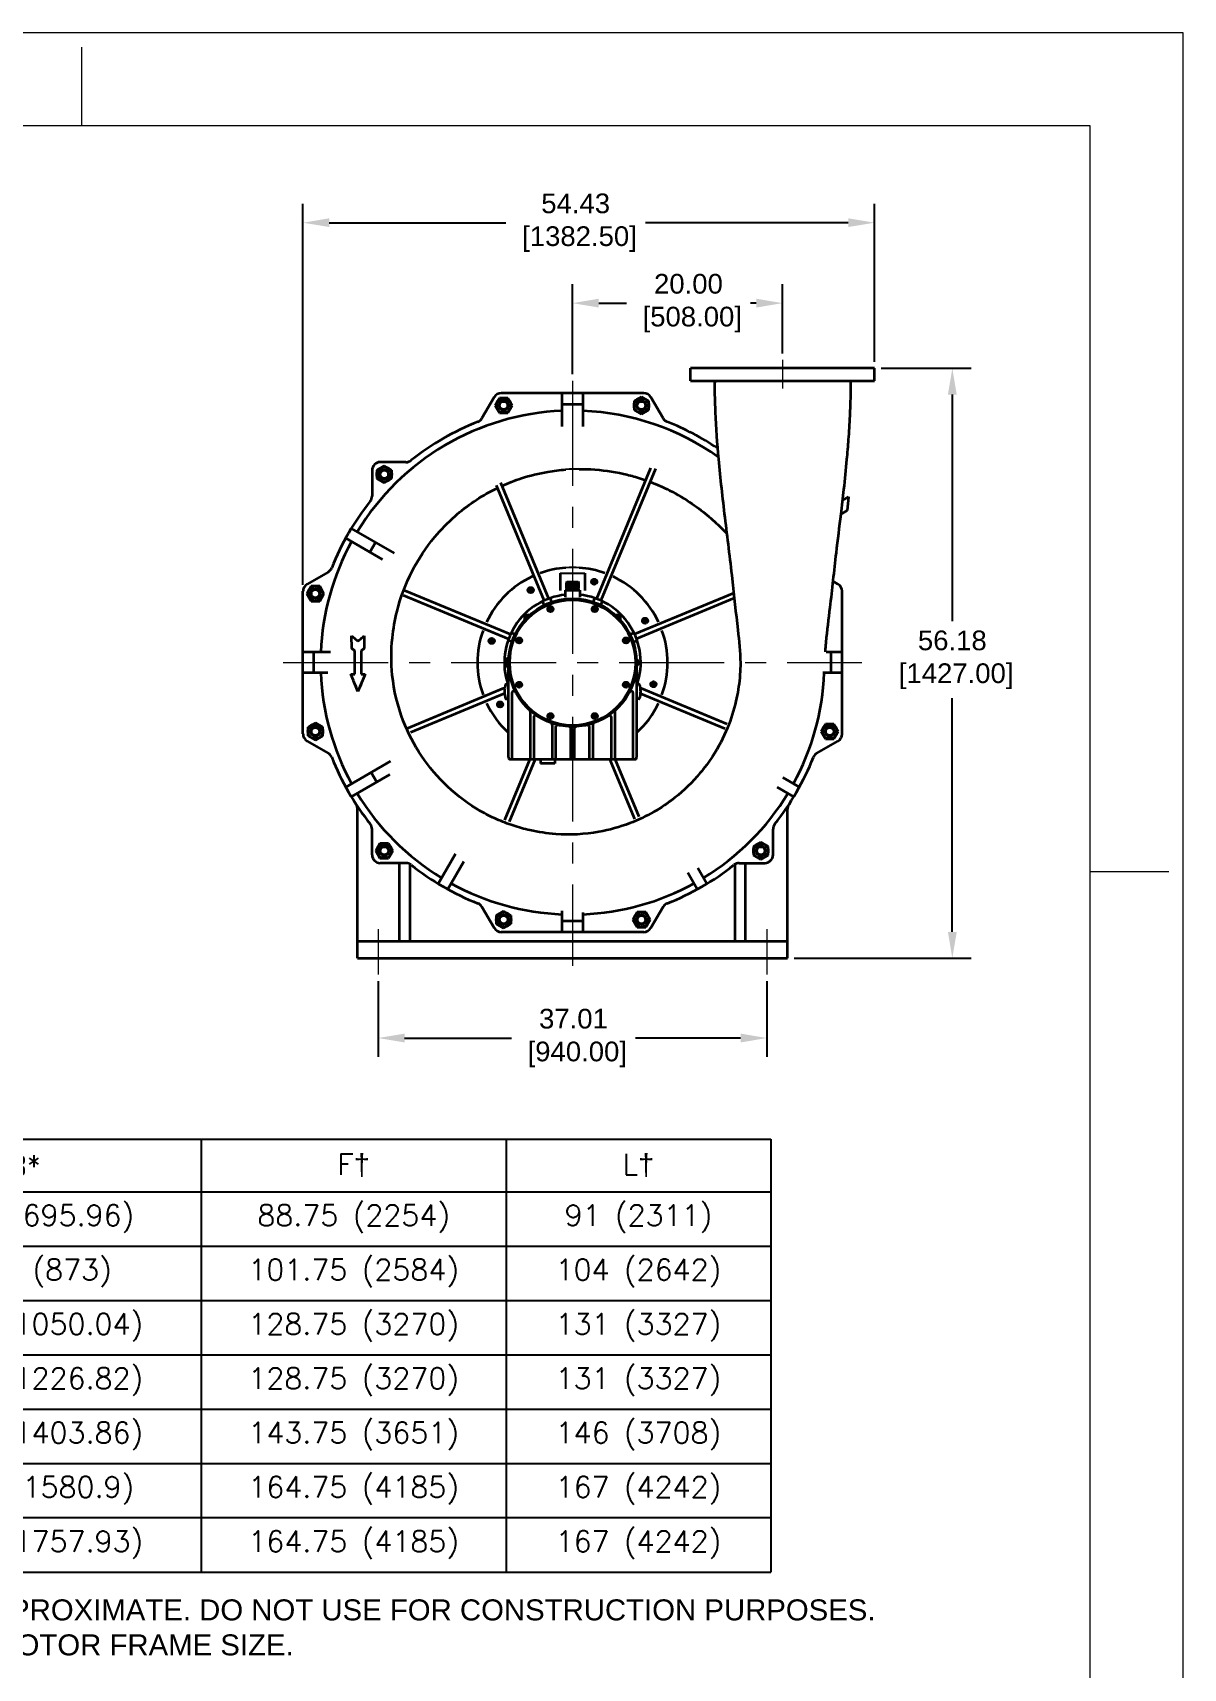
# Model space of a CAD drawing. Header units: inches. Extents: x 2 to 422, y -2 to 317.
# Drawn here: x 312 to 421.6, y 161.6 to 317.4 of the extents above; entities that cross this region are included whole.
import ezdxf
from ezdxf.enums import TextEntityAlignment as Align

# ---------------------------------------------------------------- set-up
doc = ezdxf.new("R2010")
doc.units = ezdxf.units.IN
doc.header["$MEASUREMENT"] = 0
doc.linetypes.add('点画线', pattern=[16, 10, -2, 2, -2])
doc.layers.add('Title Block', color=7, linetype='Continuous')
doc.layers.add('中心线层', color=1, linetype='点画线', lineweight=18)
doc.layers.add('粗实线层', color=7, linetype='Continuous', lineweight=35)
doc.styles.add('ACANSTS', font='romans.shx', dxfattribs={"height": 1})
doc.styles.add('Roman', font='romans')
doc.styles.get("Standard").update_dxf_attribs({"font": 'arial.ttf'})
doc.dimstyles.new('STANDARD 2 PLCS', dxfattribs={"dimtxt": 0.125, "dimasz": 0.18, "dimexe": 0.18, "dimexo": 0.0625, "dimgap": 0.09, "dimtad": 0, "dimtih": 1, "dimtoh": 1, "dimzin": 4, "dimdsep": 46, "dimtxsty": 'Standard', "dimcen": 0.09, "dimaunit": 1, "dimadec": 0, "dimazin": 1, "dimtfac": 1, "dimtofl": 0, "dimtmove": 1, "dimatfit": 3, "dimfxl": 1, "dimtolj": 1, "dimtzin": 4, "dimarcsym": 0})

# ---------------------------------------------------------------- blocks, each defined once
blk = doc.blocks.new('*T166')
at = {"layer": 'Title Block', "color": 0, "linetype": 'ByBlock', "lineweight": -2, "transparency": 16777216}
for p, q in [((0, 0), (142.53, 0)), ((0, 0), (0, -41.22)), ((21.12, 0), (21.12, -41.22)), ((54.6, 0), (54.6, -41.22)), ((88.28, 0), (88.28, -41.22)), ((117.32, 0), (117.32, -41.22)), ((142.53, 0), (142.53, -41.22)), ((0, -5), (142.53, -5)), ((0, -10.17), (142.53, -10.17)), ((0, -15.35), (142.53, -15.35)), ((0, -20.52), (142.53, -20.52)), ((0, -25.7), (142.53, -25.7)), ((0, -30.87), (142.53, -30.87)), ((0, -36.04), (142.53, -36.04)), ((0, -41.22), (142.53, -41.22))]:
    blk.add_line(p, q, dxfattribs=at)
at = {"layer": 'Title Block', "color": 0, "lineweight": 15, "transparency": 16777216, "char_height": 2, "attachment_point": 5, "style": 'Roman'}
for s, insert, width in [('MODEL', (10.56, -2.5), 18.9972), ('A*', (37.86, -2.5), 31.3476), ('B*', (71.44, -2.5), 31.5546), ('F{\\fArial|b0|i0|c0|p34;†}', (102.8, -2.5), 26.9144), ('L{\\fArial|b0|i0|c0|p34;†}', (129.92, -2.5), 23.0814), ('18.88 (479.55)', (37.86, -7.59), 31.3476), ('27.40 (695.96)', (71.44, -7.59), 31.5546), ('88.75 (2254)', (102.8, -7.59), 26.9144), ('91 (2311)', (129.92, -7.59), 24.1445), ('LS14-2', (10.56, -7.59), 18.9972), ('LS14-3', (10.56, -12.76), 18.9972), ('25.85 (656.59)', (37.86, -12.76), 31.3476), ('34.37 (873)', (71.44, -12.76), 31.5546), ('101.75 (2584)', (102.8, -12.76), 27.9775), ('104 (2642)', (129.92, -12.76), 24.1445), ('LS14-4', (10.56, -17.93), 18.9972), ('32.82 (833.63)', (37.86, -17.93), 31.3476), ('41.34 (1050.04)', (71.44, -17.93), 31.5546), ('128.75 (3270)', (102.8, -17.93), 27.9775), ('131 (3327)', (129.92, -17.93), 24.1445), ('39.78 (1010.41)', (37.86, -23.11), 31.3476), ('48.30 (1226.82)', (71.44, -23.11), 31.5546), ('128.75 (3270)', (102.8, -23.11), 27.9775), ('131 (3327)', (129.92, -23.11), 24.1445), ('LS14-5', (10.56, -23.11), 18.9972), ('LS14-6', (10.56, -28.28), 18.9972), ('46.75 (1187.45)', (37.86, -28.28), 31.3476), ('55.27 (1403.86)', (71.44, -28.28), 31.5546), ('143.75 (3651)', (102.8, -28.28), 27.9775), ('146 (3708)', (129.92, -28.28), 24.1445), ('LS14-7', (10.56, -33.46), 18.9972), ('53.72 (1364.49)', (37.86, -33.46), 31.3476), ('62.24 (1580.9)', (71.44, -33.46), 31.5546), ('164.75 (4185)', (102.8, -33.46), 27.9775), ('167 (4242)', (129.92, -33.46), 24.1445), ('60.69 (1541.53)', (37.86, -38.63), 31.3476), ('69.21 (1757.93)', (71.44, -38.63), 31.5546), ('164.75 (4185)', (102.8, -38.63), 27.9775), ('167 (4242)', (129.92, -38.63), 24.1445), ('LS14-8', (10.56, -38.63), 18.9972)]:
    blk.add_mtext(s, dxfattribs=dict(at, insert=insert, width=width))
blk = doc.blocks.new('*D170')
at = {"color": 0, "lineweight": -2, "transparency": 16777216}
for p, q in [((337.72, 264.78), (337.72, 301.06)), ((392.15, 286.02), (392.15, 301.06)), ((340.22, 299.26), (357.04, 299.26)), ((389.65, 299.26), (370.33, 299.26))]:
    blk.add_line(p, q, dxfattribs=at)
at = {"color": 0, "transparency": 16777216}
for points in [[(340.22, 299.68), (340.22, 298.85), (337.72, 299.26)], [(389.65, 299.68), (389.65, 298.85), (392.15, 299.26)]]:
    blk.add_solid(points, dxfattribs=at)
at = {"layer": 'Defpoints', "color": 0, "transparency": 16777216}
for p in [(392.15, 299.26), (392.15, 285.39), (337.72, 264.15)]:
    blk.add_point(p, dxfattribs=at)
at = {"color": 0, "transparency": 16777216, "insert": (363.69, 299.26), "char_height": 1.875, "attachment_point": 5}
blk.add_mtext('\\A1;54.43\\P [1382.50]', dxfattribs=at)
blk = doc.blocks.new('*D171')
at = {"color": 0, "lineweight": -2, "transparency": 16777216}
for p, q in [((363.39, 284.84), (363.39, 293.4)), ((383.39, 286.81), (383.39, 293.4)), ((365.89, 291.6), (368.52, 291.6)), ((380.89, 291.6), (380.34, 291.6))]:
    blk.add_line(p, q, dxfattribs=at)
at = {"color": 0, "transparency": 16777216}
for points in [[(365.89, 292.02), (365.89, 291.18), (363.39, 291.6)], [(380.89, 292.02), (380.89, 291.18), (383.39, 291.6)]]:
    blk.add_solid(points, dxfattribs=at)
at = {"layer": 'Defpoints', "color": 0, "transparency": 16777216}
for p in [(383.39, 291.6), (383.39, 286.18), (363.39, 284.21)]:
    blk.add_point(p, dxfattribs=at)
at = {"color": 0, "transparency": 16777216, "insert": (374.43, 291.6), "char_height": 1.875, "attachment_point": 5}
blk.add_mtext('\\A1;20.00\\P [508.00]', dxfattribs=at)
blk = doc.blocks.new('*D172')
at = {"color": 0, "lineweight": -2, "transparency": 16777216}
for p, q in [((392.78, 285.39), (401.36, 285.39)), ((399.56, 282.89), (399.56, 261.3)), ((399.56, 231.71), (399.56, 253.96)), ((384.49, 229.21), (401.36, 229.21))]:
    blk.add_line(p, q, dxfattribs=at)
at = {"color": 0, "transparency": 16777216}
for points in [[(399.14, 282.89), (399.98, 282.89), (399.56, 285.39)], [(399.14, 231.71), (399.98, 231.71), (399.56, 229.21)]]:
    blk.add_solid(points, dxfattribs=at)
at = {"layer": 'Defpoints', "color": 0, "transparency": 16777216}
for p in [(392.15, 285.39), (383.86, 229.21), (399.56, 229.21)]:
    blk.add_point(p, dxfattribs=at)
at = {"color": 0, "transparency": 16777216, "insert": (399.56, 257.63), "char_height": 1.875, "attachment_point": 5}
blk.add_mtext('\\A1;56.18\\P [1427.00]', dxfattribs=at)
blk = doc.blocks.new('*D173')
at = {"color": 0, "lineweight": -2, "transparency": 16777216}
for p, q in [((344.89, 227.01), (344.89, 219.8)), ((381.9, 227.01), (381.9, 219.8)), ((347.39, 221.6), (357.57, 221.6)), ((379.4, 221.6), (369.4, 221.6))]:
    blk.add_line(p, q, dxfattribs=at)
at = {"color": 0, "transparency": 16777216}
for points in [[(347.39, 222.02), (347.39, 221.18), (344.89, 221.6)], [(379.4, 222.02), (379.4, 221.18), (381.9, 221.6)]]:
    blk.add_solid(points, dxfattribs=at)
at = {"layer": 'Defpoints', "color": 0, "transparency": 16777216}
for p in [(344.89, 227.64), (381.9, 227.64), (381.9, 221.6)]:
    blk.add_point(p, dxfattribs=at)
at = {"color": 0, "transparency": 16777216, "insert": (363.48, 221.6), "char_height": 1.875, "attachment_point": 5}
blk.add_mtext('\\A1;37.01\\P [940.00]', dxfattribs=at)
blk = doc.blocks.new('LONE STAR BLOWER TITLE BLOCK (SIZE A)')
at = {"layer": 'Title Block', "lineweight": 15}
for p, q in [((23.625, 18), (0, 18)), ((23.625, 0), (23.625, 18)), ((17.7188, 17.5), (17.7188, 17.9219)), ((23.125, 17.5), (0.5, 17.5)), ((23.125, 17.5), (0.5, 17.5)), ((23.125, 0.5), (23.125, 17.5)), ((23.125, 13.5), (23.5469, 13.5))]:
    blk.add_line(p, q, dxfattribs=at)
at = {"layer": 'Title Block', "lineweight": 15, "style": 'ACANSTS'}
for tag, p, height in [('DRAWN_BY', (14.3692, 2.2855), 0.135), ('DRAWN_DATE', (15.5145, 2.2938), 0.135), ('DRAWING_SUBTITLE', (17.5134, 1.9768), 0.2025), ('CHECKED_BY', (14.3914, 1.9397), 0.135), ('CHECK_DATE', (15.4958, 1.9404), 0.135), ('ENGINEER', (14.3854, 1.6081), 0.135), ('ENG_DATE', (15.4868, 1.6029), 0.135), ('DRAWING_SUBTITLE', (17.5109, 1.5494), 0.2025), ('MANUFACTURING', (14.3811, 1.2706), 0.135), ('MFG_DATE', (15.4879, 1.2695), 0.135), ('CONTROL', (14.3811, 0.9331), 0.135), ('CONTROL_DATE', (15.4879, 0.932), 0.135), ('CAGE_CODE', (17.7275, 0.9163), 0.135), ('MODEL_FILE_NAME', (8.2952, 0.6111), 0.135), ('APPROVED_BY', (14.3698, 0.5685), 0.135), ('APPROVAL_DATE', (15.4796, 0.5615), 0.135)]:
    blk.add_attdef(tag, p, '', height=height, dxfattribs=at)
at = {"layer": 'Title Block', "lineweight": 15, "style": 'Roman', "flags": 8}
for tag, height, p in [('DWG_NUMBER', 0.2812, (18.9096, 1.1474)), ('SCALE', 0.135, (17.9035, 0.7041)), ('SHEETNUMBER', 0.135, (21.2556, 0.7041)), ('TOTA_SHEETS', 0.135, (21.8939, 0.7016))]:
    blk.add_attdef(tag, text='', height=height, dxfattribs=at).set_placement(p, align=Align.TOP_LEFT)
at = {"layer": 'Title Block', "lineweight": 15, "style": 'ACANSTS'}
blk.add_attdef('REVISION', text='', height=0.135, dxfattribs=at).set_placement((22.8495, 0.8933), align=Align.CENTER)

msp = doc.modelspace()

# ---------------------------------------------------------------- linework, layer by layer
msp.add_line((362.211, 265.885), (364.573, 265.885))
for centre, radius, start, end in [((364.123, 257.273), 18.526, 90.299, 94.21312), ((363.392, 257.361), 9.055, 85.86631, 93.98941)]:
    msp.add_arc(centre, radius, start, end)
at = {"layer": '中心线层'}
for p, q in [((383.392, 286.184), (383.392, 283.484)), ((363.392, 284.21), (363.392, 228.487)), ((335.836, 257.361), (390.948, 257.361)), ((344.888, 231.968), (344.888, 227.637)), ((381.896, 231.968), (381.896, 227.637))]:
    msp.add_line(p, q, dxfattribs=at)
at = {"layer": '粗实线层'}
for p, q in [((374.632, 284.212), (374.632, 285.393)), ((392.152, 285.393), (374.632, 285.393)), ((392.152, 284.212), (392.152, 285.393)), ((374.632, 284.212), (392.152, 284.212)), ((355.92, 282.637), (354.765, 280.636)), ((356.42, 282.56), (356.011, 281.852)), ((357.239, 282.56), (356.42, 282.56)), ((362.762, 283.031), (356.602, 283.031)), ((357.648, 281.852), (357.239, 282.56)), ((362.289, 283.031), (361.226, 283.031)), ((362.407, 279.863), (362.407, 283.031)), ((370.181, 283.031), (362.762, 283.031)), ((364.376, 283.031), (364.376, 279.863)), ((369.954, 282.67), (369.245, 282.261)), ((369.245, 282.261), (369.245, 281.443)), ((370.663, 282.261), (369.954, 282.67)), ((370.663, 281.443), (370.663, 282.261)), ((372.018, 280.636), (370.863, 282.637)), ((356.011, 281.852), (356.42, 281.143)), ((356.42, 281.143), (357.239, 281.143)), ((357.239, 281.143), (357.648, 281.852)), ((362.762, 281.956), (362.407, 281.956)), ((364.376, 281.956), (362.762, 281.956)), ((369.245, 281.443), (369.954, 281.034)), ((369.954, 281.034), (370.663, 281.443)), ((345.463, 276.108), (344.755, 275.699)), ((347.531, 276.456), (345.085, 276.456)), ((346.172, 275.699), (345.463, 276.108)), ((370.802, 275.87), (365.658, 263.449)), ((371.298, 275.832), (366.094, 263.269)), ((344.297, 275.669), (344.297, 273.222)), ((344.755, 275.699), (344.755, 274.881)), ((344.755, 274.881), (345.463, 274.471)), ((345.463, 274.471), (346.172, 274.881)), ((346.172, 274.881), (346.172, 275.699)), ((360.689, 263.269), (356.152, 274.223)), ((361.126, 263.449), (356.56, 274.471)), ((389.064, 272.797), (389.68, 273.153)), ((389.68, 273.153), (389.533, 271.84)), ((389.533, 271.84), (388.898, 271.474)), ((342.319, 270.142), (346.403, 267.784)), ((341.787, 269.221), (345.307, 267.189)), ((344.091, 267.891), (344.623, 268.811)), ((340.117, 265.988), (338.116, 264.833)), ((362.211, 265.885), (362.211, 264.24)), ((362.86, 265.039), (362.801, 264.98)), ((362.801, 264.409), (362.801, 264.98)), ((362.801, 264.98), (362.809, 264.98)), ((362.829, 264.999), (362.809, 264.98)), ((362.809, 264.409), (362.809, 264.98)), ((362.829, 264.999), (362.829, 264.409)), ((362.829, 264.999), (362.924, 264.999)), ((362.86, 265.039), (363.923, 265.039)), ((362.91, 264.98), (362.924, 264.999)), ((362.91, 264.409), (362.91, 264.98)), ((362.91, 264.98), (363.05, 264.98)), ((363.064, 264.999), (363.05, 264.98)), ((363.05, 264.409), (363.05, 264.98)), ((363.064, 264.999), (363.064, 264.409)), ((363.064, 264.999), (363.293, 264.999)), ((363.293, 264.409), (363.293, 264.999)), ((363.293, 264.98), (363.49, 264.98)), ((363.49, 264.409), (363.49, 264.999)), ((363.49, 264.999), (363.72, 264.999)), ((363.72, 264.999), (363.72, 264.409)), ((363.734, 264.98), (363.72, 264.999)), ((363.734, 264.409), (363.734, 264.98)), ((363.734, 264.98), (363.873, 264.98)), ((363.859, 264.999), (363.873, 264.98)), ((363.859, 264.999), (363.954, 264.999)), ((363.873, 264.409), (363.873, 264.98)), ((363.923, 265.039), (363.982, 264.98)), ((363.954, 264.999), (363.954, 264.409)), ((363.974, 264.98), (363.954, 264.999)), ((363.974, 264.409), (363.974, 264.98)), ((363.974, 264.98), (363.982, 264.98)), ((363.982, 264.409), (363.982, 264.98)), ((364.573, 265.885), (364.573, 264.24)), ((365.388, 265.179), (365.32, 265.062)), ((365.32, 265.062), (365.388, 264.945)), ((365.523, 265.179), (365.388, 265.179)), ((365.388, 264.945), (365.523, 264.945)), ((365.59, 265.062), (365.523, 265.179)), ((365.523, 264.945), (365.59, 265.062)), ((388.667, 264.833), (388.178, 265.115)), ((337.722, 250.572), (337.722, 264.151)), ((338.492, 264.632), (338.083, 263.924)), ((338.083, 263.924), (338.492, 263.215)), ((339.31, 264.632), (338.492, 264.632)), ((339.72, 263.924), (339.31, 264.632)), ((339.31, 263.215), (339.72, 263.924)), ((347.272, 263.783), (357.304, 259.627)), ((347.408, 264.238), (357.484, 260.064)), ((359.338, 264.383), (359.27, 264.266)), ((359.27, 264.266), (359.338, 264.149)), ((359.473, 264.383), (359.338, 264.383)), ((359.338, 264.149), (359.473, 264.149)), ((359.54, 264.266), (359.473, 264.383)), ((359.473, 264.149), (359.54, 264.266)), ((361.43, 263.126), (361.274, 263.503)), ((362.703, 264.251), (362.703, 263.598)), ((362.703, 264.251), (364.081, 264.251)), ((362.801, 264.409), (363.982, 264.409)), ((362.801, 264.251), (362.801, 264.369)), ((362.801, 264.369), (363.982, 264.369)), ((362.84, 264.369), (362.84, 264.409)), ((363.943, 264.369), (363.943, 264.409)), ((363.982, 264.251), (363.982, 264.369)), ((364.081, 264.251), (364.081, 263.598)), ((365.353, 263.126), (365.509, 263.503)), ((378.746, 263.977), (369.299, 260.064)), ((378.799, 263.488), (369.48, 259.627)), ((389.061, 250.572), (389.061, 264.151)), ((338.492, 263.215), (339.31, 263.215)), ((358.862, 261.742), (359.216, 261.946)), ((358.862, 261.439), (358.862, 261.742)), ((359.216, 261.946), (359.313, 261.891)), ((360.701, 262.828), (360.547, 263.201)), ((361.282, 262.589), (361.165, 262.521)), ((361.165, 262.521), (361.165, 262.386)), ((361.165, 262.386), (361.282, 262.319)), ((361.399, 262.521), (361.282, 262.589)), ((361.282, 262.319), (361.399, 262.386)), ((361.399, 262.386), (361.399, 262.521)), ((365.501, 262.589), (365.384, 262.521)), ((365.384, 262.521), (365.384, 262.386)), ((365.384, 262.386), (365.501, 262.319)), ((365.618, 262.521), (365.501, 262.589)), ((365.501, 262.319), (365.618, 262.386)), ((365.618, 262.386), (365.618, 262.521)), ((366.082, 262.828), (366.237, 263.201)), ((367.471, 261.891), (367.567, 261.946)), ((367.567, 261.946), (367.922, 261.742)), ((367.922, 261.742), (367.922, 261.439)), ((357.925, 260.052), (357.552, 260.207)), ((368.858, 260.052), (369.232, 260.207)), ((370.228, 261.465), (370.161, 261.348)), ((370.161, 261.348), (370.228, 261.231)), ((370.364, 261.465), (370.228, 261.465)), ((370.228, 261.231), (370.364, 261.231)), ((370.431, 261.348), (370.364, 261.465)), ((370.364, 261.231), (370.431, 261.348)), ((342.357, 258.727), (342.356, 259.909)), ((342.37, 258.701), (342.357, 258.727)), ((342.658, 258.479), (342.357, 258.727)), ((342.658, 258.459), (342.37, 258.701)), ((343.563, 258.727), (343.261, 258.479)), ((343.551, 258.701), (343.261, 258.458)), ((343.551, 258.701), (343.563, 258.727)), ((343.563, 259.909), (343.563, 258.727)), ((355.623, 259.542), (355.556, 259.425)), ((355.556, 259.425), (355.623, 259.308)), ((355.758, 259.542), (355.623, 259.542)), ((355.623, 259.308), (355.758, 259.308)), ((355.826, 259.425), (355.758, 259.542)), ((355.758, 259.308), (355.826, 259.425)), ((357.623, 259.325), (357.25, 259.479)), ((358.299, 259.606), (358.182, 259.538)), ((358.182, 259.538), (358.182, 259.403)), ((358.182, 259.403), (358.299, 259.336)), ((358.416, 259.538), (358.299, 259.606)), ((358.299, 259.336), (358.416, 259.403)), ((358.416, 259.403), (358.416, 259.538)), ((368.484, 259.606), (368.367, 259.538)), ((368.367, 259.538), (368.367, 259.403)), ((368.367, 259.403), (368.484, 259.336)), ((368.601, 259.538), (368.484, 259.606)), ((368.484, 259.336), (368.601, 259.403)), ((368.601, 259.403), (368.601, 259.538)), ((369.161, 259.325), (369.533, 259.479)), ((340.326, 258.346), (337.722, 258.346)), ((338.746, 256.377), (338.746, 258.346)), ((342.659, 256.244), (342.658, 258.479)), ((343.261, 258.479), (343.261, 256.244)), ((357.132, 257.566), (357.307, 257.667)), ((357.132, 257.157), (357.132, 257.566)), ((357.289, 257.066), (357.132, 257.157)), ((357.289, 248.346), (357.289, 257.361)), ((369.476, 257.667), (369.652, 257.566)), ((369.494, 257.361), (369.494, 248.346)), ((369.652, 257.157), (369.494, 257.066)), ((369.652, 257.566), (369.652, 257.157)), ((389.061, 258.346), (387.544, 258.346)), ((388.037, 256.377), (388.037, 258.346)), ((340.088, 256.377), (337.722, 256.377)), ((342.277, 256.244), (342.659, 256.244)), ((342.524, 255.659), (342.277, 256.244)), ((342.96, 254.607), (342.542, 255.617)), ((343.399, 255.665), (342.96, 254.607)), ((343.261, 256.244), (343.643, 256.244)), ((343.643, 256.244), (343.416, 255.707)), ((389.061, 256.377), (387.236, 256.377)), ((342.96, 254.607), (342.96, 254.626)), ((356.857, 254.911), (347.576, 251.066)), ((356.91, 254.421), (347.965, 250.716)), ((357.042, 255.295), (357.289, 255.295)), ((357.604, 254.459), (357.604, 248.235)), ((358.299, 255.387), (358.182, 255.32)), ((358.182, 255.32), (358.182, 255.185)), ((358.182, 255.185), (358.299, 255.117)), ((358.416, 255.32), (358.299, 255.387)), ((358.299, 255.117), (358.416, 255.185)), ((358.416, 255.185), (358.416, 255.32)), ((368.484, 255.387), (368.367, 255.32)), ((368.367, 255.32), (368.367, 255.185)), ((368.367, 255.185), (368.484, 255.117)), ((368.601, 255.32), (368.484, 255.387)), ((368.484, 255.117), (368.601, 255.185)), ((368.601, 255.185), (368.601, 255.32)), ((369.179, 248.235), (369.179, 254.459)), ((369.741, 255.295), (369.494, 255.295)), ((369.874, 254.421), (377.911, 251.092)), ((369.926, 254.911), (378.085, 251.531)), ((371.025, 255.415), (370.957, 255.298)), ((370.957, 255.298), (371.025, 255.181)), ((371.16, 255.415), (371.025, 255.415)), ((371.025, 255.181), (371.16, 255.181)), ((371.227, 255.298), (371.16, 255.415)), ((371.16, 255.181), (371.227, 255.298)), ((356.42, 253.492), (356.352, 253.375)), ((356.352, 253.375), (356.42, 253.258)), ((356.555, 253.492), (356.42, 253.492)), ((356.42, 253.258), (356.555, 253.258)), ((356.622, 253.375), (356.555, 253.492)), ((356.555, 253.258), (356.622, 253.375)), ((357.042, 253.917), (357.289, 253.917)), ((359.376, 248.235), (359.376, 252.678)), ((361.282, 252.404), (361.165, 252.337)), ((361.399, 252.337), (361.282, 252.404)), ((365.501, 252.404), (365.384, 252.337)), ((365.618, 252.337), (365.501, 252.404)), ((367.407, 252.678), (367.407, 248.235)), ((369.741, 253.917), (369.494, 253.917)), ((338.901, 251.618), (338.193, 251.208)), ((338.193, 251.208), (338.193, 250.39)), ((339.61, 251.208), (338.901, 251.618)), ((339.61, 250.39), (339.61, 251.208)), ((359.691, 252.127), (359.691, 248.235)), ((361.165, 252.337), (361.165, 252.202)), ((361.165, 252.202), (361.282, 252.134)), ((361.282, 252.134), (361.399, 252.202)), ((361.399, 252.202), (361.399, 252.337)), ((361.463, 251.432), (361.463, 248.235)), ((361.777, 251.224), (361.777, 248.235)), ((363.234, 248.235), (363.234, 251.072)), ((363.549, 251.072), (363.549, 248.235)), ((365.006, 248.235), (365.006, 251.224)), ((365.321, 251.432), (365.321, 248.235)), ((365.384, 252.337), (365.384, 252.202)), ((365.384, 252.202), (365.501, 252.134)), ((365.501, 252.134), (365.618, 252.202)), ((365.618, 252.202), (365.618, 252.337)), ((367.092, 248.235), (367.092, 252.127)), ((387.473, 251.508), (387.064, 250.799)), ((388.291, 251.508), (387.473, 251.508)), ((388.7, 250.799), (388.291, 251.508)), ((338.116, 249.89), (340.117, 248.735)), ((338.193, 250.39), (338.901, 249.981)), ((338.901, 249.981), (339.61, 250.39)), ((386.666, 248.735), (388.667, 249.89)), ((387.064, 250.799), (387.473, 250.091)), ((387.473, 250.091), (388.291, 250.091)), ((388.291, 250.091), (388.7, 250.799)), ((341.787, 245.502), (346.069, 247.974)), ((359.32, 248.149), (356.912, 242.336)), ((359.831, 248.149), (357.359, 242.18)), ((357.486, 248.149), (369.297, 248.149)), ((360.34, 248.149), (360.34, 247.755)), ((360.34, 248.149), (360.34, 247.755)), ((361.718, 247.755), (360.34, 247.755)), ((361.718, 248.149), (361.718, 247.755)), ((361.718, 248.149), (361.718, 247.755)), ((369.31, 242.456), (366.952, 248.149)), ((369.739, 242.655), (367.463, 248.149)), ((342.319, 244.581), (345.998, 246.706)), ((344.754, 245.987), (344.222, 246.908)), ((384.996, 245.502), (383.431, 246.405)), ((384.465, 244.581), (382.864, 245.506)), ((342.919, 229.212), (342.919, 243.402)), ((383.864, 229.212), (383.864, 243.402)), ((344.297, 239.054), (344.297, 241.501)), ((382.486, 239.054), (382.486, 241.501)), ((345.054, 240.142), (344.645, 239.433)), ((345.873, 240.142), (345.054, 240.142)), ((346.282, 239.433), (345.873, 240.142)), ((381.32, 240.252), (380.611, 239.842)), ((382.029, 239.842), (381.32, 240.252)), ((344.645, 239.433), (345.054, 238.725)), ((345.054, 238.725), (345.873, 238.725)), ((345.873, 238.725), (346.282, 239.433)), ((350.591, 236.301), (352.235, 239.147)), ((353.041, 238.418), (351.511, 235.768)), ((380.611, 239.842), (380.611, 239.024)), ((380.611, 239.024), (381.32, 238.615)), ((381.32, 238.615), (382.029, 239.024)), ((382.029, 239.024), (382.029, 239.842)), ((347.531, 238.267), (345.085, 238.267)), ((346.919, 230.787), (346.919, 238.267)), ((347.919, 230.787), (347.919, 238.165)), ((375.272, 235.768), (374.376, 237.321)), ((376.192, 236.301), (375.339, 237.778)), ((378.864, 230.787), (378.864, 238.165)), ((379.252, 238.267), (381.699, 238.267)), ((379.864, 230.787), (379.864, 238.267)), ((354.765, 234.087), (355.92, 232.086)), ((356.829, 233.689), (356.121, 233.28)), ((357.538, 233.28), (356.829, 233.689)), ((362.407, 231.692), (362.407, 233.726)), ((370.863, 232.086), (372.018, 234.087)), ((356.121, 233.28), (356.121, 232.462)), ((356.121, 232.462), (356.829, 232.053)), ((356.829, 232.053), (357.538, 232.462)), ((357.538, 232.462), (357.538, 233.28)), ((364.376, 232.716), (362.407, 232.716)), ((364.376, 233.571), (364.376, 231.692)), ((369.545, 233.58), (369.136, 232.871)), ((369.136, 232.871), (369.545, 232.162)), ((370.363, 233.58), (369.545, 233.58)), ((369.545, 232.162), (370.363, 232.162)), ((370.772, 232.871), (370.363, 233.58)), ((370.363, 232.162), (370.772, 232.871)), ((383.864, 230.787), (342.919, 230.787)), ((370.181, 231.692), (356.602, 231.692)), ((342.919, 229.212), (383.864, 229.212))]:
    msp.add_line(p, q, dxfattribs=at)
for centre, radius in [((356.829, 281.852), 0.709), ((356.829, 281.852), 0.472), ((356.829, 281.852), 0.394), ((369.954, 281.852), 0.709), ((369.954, 281.852), 0.472), ((369.954, 281.852), 0.394), ((345.463, 275.29), 0.709), ((345.463, 275.29), 0.472), ((345.463, 275.29), 0.394), ((365.455, 265.062), 0.256), ((365.455, 265.062), 0.244), ((365.455, 265.062), 0.135), ((338.901, 263.924), 0.709), ((338.901, 263.924), 0.472), ((338.901, 263.924), 0.394), ((363.392, 257.361), 6.102), ((363.392, 257.361), 5.984), ((359.405, 264.266), 0.256), ((359.405, 264.266), 0.244), ((359.405, 264.266), 0.135), ((361.282, 262.454), 0.256), ((361.282, 262.454), 0.244), ((361.282, 262.454), 0.135), ((365.501, 262.454), 0.256), ((365.501, 262.454), 0.244), ((365.501, 262.454), 0.135), ((370.296, 261.348), 0.256), ((370.296, 261.348), 0.244), ((370.296, 261.348), 0.135), ((355.691, 259.425), 0.256), ((355.691, 259.425), 0.244), ((355.691, 259.425), 0.135), ((358.299, 259.471), 0.256), ((358.299, 259.471), 0.244), ((358.299, 259.471), 0.135), ((368.484, 259.471), 0.256), ((368.484, 259.471), 0.244), ((368.484, 259.471), 0.135), ((358.299, 255.252), 0.256), ((368.484, 255.252), 0.256), ((371.092, 255.298), 0.256), ((371.092, 255.298), 0.244), ((358.299, 255.252), 0.244), ((358.299, 255.252), 0.135), ((368.484, 255.252), 0.244), ((368.484, 255.252), 0.135), ((371.092, 255.298), 0.135), ((356.487, 253.375), 0.256), ((356.487, 253.375), 0.244), ((356.487, 253.375), 0.135), ((361.282, 252.269), 0.256), ((361.282, 252.269), 0.244), ((361.282, 252.269), 0.135), ((365.501, 252.269), 0.256), ((365.501, 252.269), 0.244), ((365.501, 252.269), 0.135), ((338.901, 250.799), 0.709), ((338.901, 250.799), 0.472), ((338.901, 250.799), 0.394), ((387.882, 250.799), 0.709), ((387.882, 250.799), 0.472), ((387.882, 250.799), 0.394), ((345.463, 239.433), 0.709), ((381.32, 239.433), 0.709), ((345.463, 239.433), 0.472), ((345.463, 239.433), 0.394), ((381.32, 239.433), 0.472), ((381.32, 239.433), 0.394), ((356.829, 232.871), 0.709), ((356.829, 232.871), 0.472), ((356.829, 232.871), 0.394), ((369.954, 232.871), 0.709), ((369.954, 232.871), 0.472), ((369.954, 232.871), 0.394)]:
    msp.add_circle(centre, radius, dxfattribs=at)
for centre, radius, start, end in [((356.602, 282.243), 0.787, 90, 150), ((356.829, 281.852), 0.413, 255, 195), ((369.954, 281.852), 0.413, 225, 165), ((370.181, 282.243), 0.787, 30, 90), ((363.392, 257.361), 23.999, 92.35053, 148.73097), ((354.083, 281.03), 0.787, 291.4692, 330), ((363.392, 257.361), 23.999, 54.68007, 87.64947), ((372.7, 281.03), 0.787, 210, 248.53079), ((363.392, 257.361), 24.646, 111.46921, 128.58041), ((363.392, 257.361), 24.646, 55.92482, 68.53079), ((345.085, 275.669), 0.787, 90, 180), ((347.531, 277.243), 0.787, 269.99999, 308.58043), ((345.463, 275.29), 0.413, 285, 225), ((363.392, 257.361), 24.646, 141.41959, 158.53079), ((343.51, 273.222), 0.787, 321.41955, 0.00001), ((363.392, 257.361), 23.999, 151.26903, 177.64947), ((339.723, 266.67), 0.787, 300, 338.53079), ((363.392, 257.361), 9.055, 115.18291, 154.81709), ((363.392, 257.361), 9.055, 93.98941, 109.81709), ((363.392, 257.361), 9.055, 70.18291, 86.01059), ((363.392, 257.361), 9.055, 25.18291, 64.81709), ((338.51, 264.151), 0.787, 120, 180), ((338.901, 263.924), 0.413, 315, 255), ((363.392, 257.361), 6.496, 96.08994, 198.55912), ((363.392, 257.361), 6.496, 341.44088, 83.91006), ((388.274, 264.151), 0.787, 0, 60), ((359.216, 261.537), 0.354, 75.82549, 194.00532), ((367.567, 261.537), 0.354, 345.99488, 104.17483), ((363.392, 257.361), 9.055, 160.18291, 199.81709), ((363.392, 257.361), 9.055, 340.18291, 19.81709), ((357.486, 257.361), 0.512, 110.28159, 247.17437), ((357.486, 257.361), 0.472, 112.01016, 245.37304), ((357.486, 257.361), 0.362, 168.22756, 191.72862), ((357.486, 257.361), 0.354, 120.32848, 236.13105), ((357.486, 257.361), 0.362, 119.61734, 131.46832), ((357.486, 257.361), 0.362, 228.67323, 236.99766), ((369.297, 257.361), 0.354, 303.86814, 59.67141), ((363.392, 257.361), 23.999, 182.35053, 208.73097), ((363.392, 257.361), 23.999, 331.26903, 357.64947), ((359.067, 254.606), 2.165, 162.20841, 197.79159), ((357.042, 255.255), 0.0394, 90, 162.20841), ((357.042, 253.956), 0.0394, 197.79159, 270), ((357.801, 254.459), 0.197, 27.43929, 179.99997), ((368.982, 254.459), 0.197, 0.00003, 152.56071), ((369.741, 255.255), 0.0394, 17.79159, 90), ((369.741, 253.956), 0.0394, 270, 342.20841), ((367.717, 254.606), 2.165, 342.20841, 17.79159), ((363.392, 257.361), 9.055, 205.18291, 227.62427), ((359.179, 252.678), 0.197, 0.00003, 48.02927), ((367.604, 252.678), 0.197, 131.97115, 179.99983), ((363.392, 257.361), 9.055, 312.37573, 334.81709), ((338.901, 250.799), 0.413, 345, 285), ((359.888, 252.127), 0.197, 56.20332, 179.99991), ((361.266, 251.432), 0.197, 359.99994, 70.27553), ((361.974, 251.224), 0.197, 76.99722, 179.99995), ((363.037, 251.072), 0.197, 359.99998, 86.77547), ((363.746, 251.072), 0.197, 93.22453, 180.00002), ((364.809, 251.224), 0.197, 359.99997, 103.00295), ((365.518, 251.432), 0.197, 109.7242, 180.00017), ((366.896, 252.127), 0.197, 0.00002, 123.79682), ((387.882, 250.799), 0.413, 135, 75), ((338.51, 250.572), 0.787, 180, 240), ((388.274, 250.572), 0.787, 300, 360), ((339.723, 248.053), 0.787, 21.46921, 60), ((363.392, 257.361), 24.646, 201.46921, 218.58041), ((357.486, 248.346), 0.197, 180, 270), ((369.297, 248.346), 0.197, 270, 0), ((363.392, 257.361), 24.646, 321.41959, 338.53079), ((387.06, 248.053), 0.787, 120.00001, 158.53076), ((363.392, 257.361), 23.999, 211.26903, 238.67463), ((363.392, 257.361), 23.999, 301.32537, 328.73097), ((342.132, 243.402), 0.787, 359.99999, 33.28896), ((384.652, 243.402), 0.787, 146.711, 180.00002), ((343.51, 241.501), 0.787, 359.99999, 38.58045), ((383.274, 241.501), 0.787, 141.41955, 180.00001), ((345.085, 239.054), 0.787, 180, 270), ((345.463, 239.433), 0.413, 15, 315), ((381.32, 239.433), 0.413, 105, 45), ((381.699, 239.054), 0.787, 270, 0), ((347.531, 237.48), 0.787, 51.41957, 90.00001), ((363.392, 257.361), 24.646, 231.41959, 248.53079), ((363.392, 257.361), 24.646, 291.46921, 308.58041), ((379.252, 237.48), 0.787, 89.99999, 128.58043), ((363.392, 257.361), 23.999, 241.21269, 267.64947), ((363.392, 257.361), 23.999, 272.35053, 298.78731), ((354.083, 233.693), 0.787, 30, 68.53079), ((372.7, 233.693), 0.787, 111.46924, 149.99999), ((356.829, 232.871), 0.413, 45, 345), ((369.954, 232.871), 0.413, 75, 15), ((356.602, 232.48), 0.787, 210, 270), ((370.181, 232.48), 0.787, 270, 330)]:
    msp.add_arc(centre, radius, start, end, dxfattribs=at)
for points, knots in [([(376.934, 284.212), (376.926, 284.045), (376.907, 283.504), (376.938, 282.503), (377.009, 280.178), (377.284, 276.373), (377.884, 271.085), (378.582, 265.668), (379.048, 261.051), (379.429, 257.907), (379.318, 255.636), (378.983, 253.544), (378.181, 250.997), (376.972, 248.694), (375.291, 246.428), (373.415, 244.611), (371.116, 243.061), (368.701, 241.917), (365.575, 241.046), (362.321, 240.883), (359.593, 241.288), (357.715, 241.808), (356.144, 242.417), (353.973, 243.52), (351.41, 245.413), (348.899, 248.367), (347.024, 251.978), (346.101, 255.852), (346.115, 259.409), (346.706, 262.767), (347.96, 266.091), (349.955, 269.103), (352.045, 271.251), (353.974, 272.744), (355.374, 273.569), (356.146, 273.951), (356.244, 273.999)], [0, 0, 0, 0, 87.2165948, 282.1253823, 521.3817179, 1299.8830899, 2269.5377282, 3295.7180082, 4146.0921711, 4690.7508871, 4941.247926, 5329.1452327, 5791.9094323, 6327.409933, 6675.9098916, 7259.9640887, 7678.1193133, 8116.5133961, 8647.4326045, 9360.3802957, 9795.0427144, 10080.7021764, 10374.3609255, 10671.6444243, 11348.4736143, 12019.2633177, 12675.4746723, 13452.1654886, 14069.729707, 14516.9436569, 15224.3693218, 15904.541298, 16384.5700933, 16780.9040212, 17172.3970341, 17229.5546436, 17229.5546436, 17229.5546436, 17229.5546436]), ([(389.88, 284.212), (389.874, 284.107), (389.853, 283.619), (389.861, 282.499), (389.786, 280.732), (389.667, 278.718), (389.474, 276.383), (389.232, 274.016), (388.888, 271.05), (388.406, 267.307), (387.983, 263.234), (387.607, 260.243), (387.478, 258.884), (387.452, 258.579), (387.443, 258.429), (387.439, 258.376)], [0, 0, 0, 0, 42.9195537, 199.0646752, 456.3207293, 763.9084718, 1021.7015369, 1411.6622733, 1733.9664286, 2238.7119685, 2950.3211806, 3403.7117129, 3467.2557402, 3506.9488062, 3528.6747495, 3528.6747495, 3528.6747495, 3528.6747495]), ([(364.022, 275.799), (364.393, 275.801), (365.809, 275.766), (367.672, 275.508), (369.386, 275.057), (370.08, 274.831), (370.335, 274.741)], [0, 0, 0, 0, 158.3050248, 603.1513486, 799.5725461, 914.7782484, 914.7782484, 914.7782484, 914.7782484]), ([(356.673, 274.2), (357.276, 274.472), (358.702, 275.025), (360.75, 275.532), (362.185, 275.706), (362.762, 275.749)], [0, 0, 0, 0, 268.7661843, 620.5220061, 855.0659257, 855.0659257, 855.0659257, 855.0659257]), ([(370.779, 274.579), (371.408, 274.342), (372.798, 273.729), (374.684, 272.61), (376.362, 271.329), (377.406, 270.327), (377.948, 269.776), (378.075, 269.645)], [0, 0, 0, 0, 187.4768975, 422.9235362, 610.8277439, 775.8830051, 826.7102087, 826.7102087, 826.7102087, 826.7102087]), ([(342.356, 259.909), (342.406, 259.868), (342.608, 259.703), (342.809, 259.538), (342.96, 259.413)], [0, 0, 0, 0, 139.3439661, 560.8336488, 560.8336488, 560.8336488, 560.8336488]), ([(342.96, 259.413), (343.011, 259.455), (343.212, 259.62), (343.413, 259.786), (343.563, 259.909)], [0, 0, 0, 0, 136.679923, 543.5221519, 543.5221519, 543.5221519, 543.5221519]), ([(342.96, 254.626), (342.925, 254.708), (342.78, 255.053), (342.635, 255.397), (342.524, 255.659)], [0, 0, 0, 0, 140.4466077, 586.7741759, 586.7741759, 586.7741759, 586.7741759]), ([(343.416, 255.707), (343.378, 255.618), (343.226, 255.257), (343.074, 254.897), (342.96, 254.626)], [0, 0, 0, 0, 143.7368231, 579.4285469, 579.4285469, 579.4285469, 579.4285469])]:
    msp.add_open_spline(points, degree=3, knots=knots, dxfattribs=at)

# ---------------------------------------------------------------- block references
at = {"xscale": 17.75796442161139, "yscale": 17.75796442161139, "zscale": 17.75796442161139}
msp.add_blockref('LONE STAR BLOWER TITLE BLOCK (SIZE A)', (2.023, -2.285), dxfattribs=at)
msp.add_blockref('*T166', (239.746, 211.958))

# ---------------------------------------------------------------- texts
at = {"lineweight": 15, "insert": (239.664, 168.129), "char_height": 2, "attachment_point": 1}
msp.add_mtext_dynamic_manual_height_columns('* DIMENSIONS ARE SHOWN IN INCHES AND ARE APPROXIMATE. DO NOT USE FOR CONSTRUCTION PURPOSES.\\P{\\C0;†} DIMENSION  VARY DEPENDING ON COUPLING & MOTOR FRAME SIZE.', width=176.25075, gutter_width=1, heights=[0], dxfattribs=at)

# ---------------------------------------------------------------- dimensions: what is measured, and where the dimension line sits
for base, p1, p2, picture, middle in [((392.152, 299.264), (337.722, 264.151), (392.152, 285.393), '*D170', (363.685, 299.264)), ((383.392, 291.6), (363.392, 284.21), (383.392, 286.184), '*D171', (374.428, 291.6)), ((381.896, 221.601), (344.888, 227.637), (381.896, 227.637), '*D173', (363.484, 221.601))]:
    dim = msp.add_linear_dim(base=base, p1=p1, p2=p2, dimstyle='STANDARD 2 PLCS', override={"dimscale": 10, "dimtxt": 0.1875, "dimasz": 0.25, "dimpost": '\\X', "dimtmove": 0})
    dim.commit()
    dim.dimension.update_dxf_attribs({"geometry": picture, "text_midpoint": middle, "dimtype": 160})
dim = msp.add_linear_dim(base=(399.56, 229.212), p1=(392.152, 285.393), p2=(383.864, 229.212), angle=90, dimstyle='STANDARD 2 PLCS', override={"dimscale": 10, "dimtxt": 0.1875, "dimasz": 0.25, "dimpost": '\\X', "dimtmove": 0})
dim.commit()
dim.dimension.update_dxf_attribs({"geometry": '*D172', "text_midpoint": (399.56, 257.633), "dimtype": 160})

doc.saveas('drawing.dxf')
